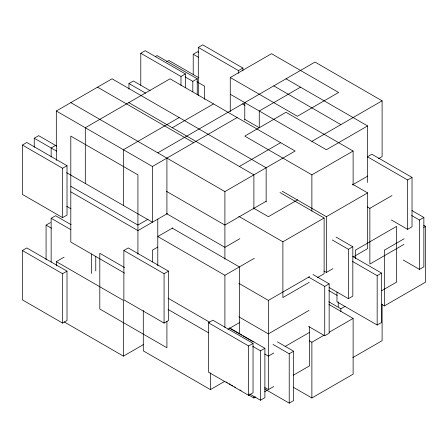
<?xml version="1.0" encoding="UTF-8"?>
<svg xmlns="http://www.w3.org/2000/svg" width="448" height="448" viewBox="0 0 448 448"><rect width="100%" height="100%" fill="white"/><g stroke="black" fill="none" stroke-linecap="round" stroke-linejoin="round"><path stroke-width="0.67" d="M140.784 85.249L140.784 53.267L145.208 50.714L185.399 73.92L185.399 87.825M56.314 160.462L56.314 110.992L112.05 78.814L266.14 167.776L266.14 201.919M155.389 56.554L157.046 55.597L197.238 78.803L197.238 94.791M22.4 145.051L26.818 142.498L67.015 165.704L67.015 215.074L62.591 217.622L22.4 194.415L22.4 145.051L62.591 168.258L67.015 165.704M34.238 147.252L34.238 138.214L38.657 135.666L56.773 146.121M128.946 89.096L128.946 83.535L133.37 80.982L150.164 90.681M166.673 61.757L168.885 60.48L198.878 77.795M198.29 95.385L198.29 47.41L202.709 44.856L242.9 68.062L242.9 70.84M193.217 74.407L193.217 54.242L197.635 51.688L198.834 52.382M55.574 145.426L51.15 147.98L51.15 157.018M140.784 53.267L180.981 76.474L185.399 73.92M185.018 76.849L192.819 81.351L197.238 78.803M198.29 47.41L238.482 70.61L242.9 68.062M230.266 77.515L271.51 53.704L338.621 92.456L297.382 116.262L230.266 77.515L230.266 111.675M179.161 117.561L123.424 149.744L123.424 205.481M172.284 127.736L213.522 103.925M157.786 152.841L315 62.076L382.11 100.822L382.11 156.565L378.526 158.637M51.15 262.086L51.15 218.282L55.574 215.729L71.17 224.734M46.077 259.885L46.077 225.12L50.501 222.566M56.314 110.992L152.415 166.482L237.149 117.561M300.502 87.186L259.263 110.992L259.263 127.719L244.765 119.364M22.4 250.505L26.818 247.951L67.015 271.158L67.015 320.527L62.591 323.081L22.4 299.874L22.4 250.505L62.591 273.711L67.015 271.158M56.314 265.826L56.314 261.643L64.081 257.158M148.081 219.201L137.922 225.07L70.806 186.318M239.394 166.482L280.638 142.671M167.362 213.595L137.922 230.591L70.806 191.845M70.806 102.626L224.902 191.587L295.131 151.038L170.033 78.814L85.305 127.736L85.305 183.473M311.875 141.372L382.11 100.822M123.872 250.505L128.296 247.951L168.487 271.158L168.487 320.527L164.069 323.075L123.872 299.874L123.872 250.505L164.069 273.711L168.487 271.158M172.732 227.909L157.786 236.538L224.902 275.285L254.341 258.289M157.797 247.072L152.415 250.174L152.415 262.018M367.612 157.287L367.612 125.933L326.374 149.744L230.266 94.254M266.14 201.258L224.902 225.064L166.253 191.206M353.119 151.038L286.003 112.291L244.765 136.102L311.875 174.849L353.119 151.038L353.119 185.181M367.41 182.493L367.41 156.766L371.834 154.213L412.026 177.419L412.026 226.789L407.607 229.342L391.406 219.99M297.674 199.786L268.391 216.698L253.271 207.973M239.842 238.7L224.902 247.33L166.253 213.466M352.822 184.688L367.769 176.058M238.75 216.322L282.884 241.802L324.128 217.997L324.128 273.734L317.554 277.53M282.234 191.212L326.374 216.698L367.612 192.886L367.612 248.629L353.27 256.911M367.41 156.766L407.607 179.973L412.026 177.419M367.444 206.931L369.863 208.326L391.978 195.558M64.17 321.922L123.424 356.132L143.746 344.4M208.438 322.762L212.856 320.208L253.047 343.414L253.047 392.784L248.629 395.332L208.438 372.131L208.438 322.762L248.629 345.968L253.047 343.414M332.214 239.949L348.41 249.301L352.834 246.747L352.834 296.117L348.41 298.665L329.213 287.582M238.762 283.287L268.391 300.39L309.63 276.578M227.886 329.297L239.842 322.398M309.182 282.363L282.884 297.545L282.884 241.802M323.954 271.04L326.374 272.44L332.948 268.643M411.645 215.505L419.446 220.007L423.864 217.454L423.864 266.823L419.446 269.377L403.245 260.025M404.085 238.79L384.362 250.174L384.362 305.917L381.338 304.17M423.808 227.399L425.6 226.363L425.6 282.106L384.362 305.917M308.538 277.054L324.733 286.401L329.157 283.853L329.157 333.217L324.733 335.77L308.538 326.418M403.934 244.401L369.863 264.068L369.863 208.326M309.03 310.402L268.391 333.872L238.762 316.764M352.565 261.464L377.166 275.66L381.584 273.112L381.584 322.476L377.166 325.03L336.969 301.823L336.969 292.09M252.666 346.343L260.467 350.846L264.891 348.298L264.891 397.662L260.467 400.215L249.67 393.982M328.776 301.778L340.872 308.762L345.055 306.348M143.293 310.453L143.293 350.862L210.403 389.609L224.75 381.326M273.767 353.024L268.391 356.132L264.762 354.038M285.124 346.472L309.63 332.321M381.662 290.73L396.609 282.106L396.609 226.363L355.365 250.174L355.365 258.535M273.022 344.428L289.218 353.78L293.642 351.226L293.642 400.59L289.218 403.144L264.622 388.942M309.462 340.844L311.875 342.238L323.831 335.339M329.213 332.231L353.119 318.427L353.119 374.17L311.875 397.981L293.132 387.156M248.45 394.839L253.893 397.981L255.685 396.945M264.65 391.77L267.042 390.387M264.762 387.514L268.391 389.609L273.767 386.506M293.339 375.206L309.63 365.798L309.63 326.749M352.822 357.599L382.11 340.693L382.11 304.461M286.003 78.814L367.612 125.933M273.756 85.887L340.872 124.634M193.217 54.242L198.615 57.361M242.519 103.925L244.933 105.319M196.857 81.732L204.658 86.234L204.658 99.445M411.869 210.526L423.864 217.454M352.498 184.162L367.612 192.886M423.786 225.316L425.6 226.363M128.946 83.535L145.746 93.234M128.794 102.626L253.893 174.849L253.893 208.992M97.552 87.186L193.659 142.671M279.989 192.511L324.128 217.997M336.034 237.048L352.834 246.747M352.789 256.486L381.584 273.112M312.956 274.501L329.157 283.853M328.765 290.556L337.226 295.445M328.933 304.466L353.119 318.427M34.238 138.214L56.549 151.099M172.284 228.166L239.394 266.913L239.394 333.838M66.59 172.67L152.415 222.219L152.415 166.482M66.746 206.354L70.946 208.779M277.441 341.874L293.642 351.226M51.15 218.282L70.946 229.712M229.494 327.863L264.891 348.298M124.589 267.585L99.803 253.277L99.803 309.014L166.914 347.766L166.914 321.289M229.706 328.278L241.802 335.255M243.006 335.955L253.288 341.891M46.077 225.12L51.475 228.234M124.622 273.129L70.806 242.06L70.806 136.102L137.922 174.849L137.922 254.33M168.067 298.211L209.782 322.297M168.078 309.434L208.589 332.825M56.314 261.643L123.424 300.39L123.424 356.132M226.078 381.92L227.304 382.631M229.102 383.667L230.328 384.373M231.521 385.062L232.747 385.773M234.545 386.809L235.766 387.514M239.988 389.95L241.198 390.65M419.446 220.007L419.446 269.377M407.607 179.973L407.607 229.342M377.166 275.66L377.166 325.03M348.41 249.301L348.41 298.665M340.872 308.762L340.872 311.55M338.262 301.907L338.262 306.774M326.374 216.698L326.374 272.44M324.733 286.401L324.733 335.77M311.875 174.849L311.875 211.081M311.875 342.238L311.875 397.981M289.218 353.78L289.218 403.144M268.391 300.39L268.391 389.609M260.467 350.846L260.467 400.215M253.893 396.586L253.893 397.981M248.629 345.968L248.629 395.332M244.765 102.626L244.765 120.042M238.482 70.61L238.482 73.394M224.902 191.587L224.902 259.207M224.902 275.285L224.902 327.538M210.403 372.887L210.403 389.609M192.819 81.351L192.819 91.784M180.981 76.474L180.981 85.512M166.914 158.11L166.914 213.853M164.069 273.711L164.069 323.075M157.786 219.066L157.786 265.798M95.766 256.318L95.766 270.922M91.342 254.005L91.342 273.47M62.591 168.258L62.591 217.622M62.591 273.711L62.591 323.081"/></g></svg>
